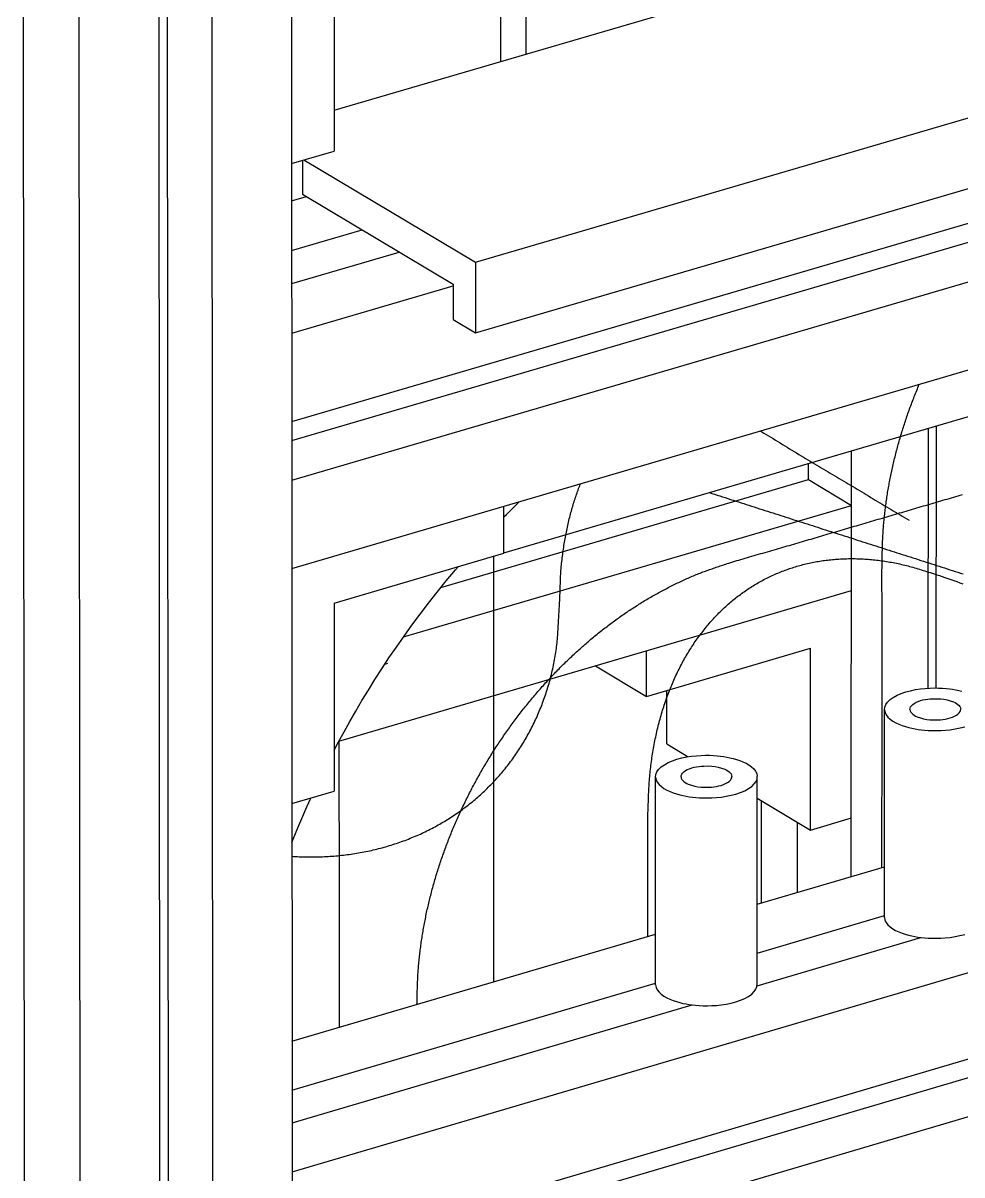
# Model space of a CAD drawing. Header units: millimetres. Extents: x -320 to 323, y -425 to 415.
# Drawn here: x -37.8 to 36.1, y 32.6 to 123.3 of the extents above; entities that cross this region are included whole.
import ezdxf

# ---------------------------------------------------------------- set-up
doc = ezdxf.new("R2010")
doc.units = ezdxf.units.MM
doc.layers.add('SKETCH', color=5, linetype='Continuous')
doc.layers.add('VISIBLE', color=7, linetype='Continuous')

msp = doc.modelspace()

# ---------------------------------------------------------------- linework, layer by layer
at = {"layer": 'SKETCH', "flags": 128}
for points in [[(29.808, 56.827), (29.808, 56.836), (29.808, 57.038), (29.808, 57.241), (29.808, 57.443), (29.808, 57.646), (29.808, 57.848), (29.808, 58.051), (29.809, 58.253), (29.809, 58.455), (29.809, 58.658), (29.809, 58.86), (29.809, 59.063), (29.809, 59.265), (29.809, 59.468), (29.81, 59.67), (29.81, 59.873), (29.81, 60.075), (29.81, 60.278), (29.81, 60.48), (29.81, 60.683), (29.81, 60.885), (29.811, 61.088), (29.811, 61.29), (29.811, 61.493), (29.811, 61.695), (29.811, 61.898), (29.811, 62.1), (29.811, 62.303), (29.812, 62.506), (29.812, 62.708), (29.812, 62.911), (29.812, 63.113), (29.812, 63.316), (29.812, 63.518), (29.812, 63.721), (29.813, 63.924), (29.813, 64.126), (29.813, 64.329), (29.813, 64.531), (29.813, 64.734), (29.813, 64.936), (29.813, 65.139), (29.814, 65.342), (29.814, 65.544), (29.814, 65.747), (29.814, 65.949), (29.814, 66.152), (29.814, 66.354), (29.814, 66.557), (29.815, 66.76), (29.815, 66.962), (29.815, 67.165), (29.815, 67.367), (29.815, 67.57), (29.815, 67.772), (29.815, 67.975), (29.815, 68.178), (29.816, 68.38), (29.816, 68.583), (29.816, 68.785), (29.816, 68.988), (29.816, 69.19), (29.816, 69.393), (29.816, 69.596), (29.817, 69.798), (29.817, 70.001), (29.817, 70.203), (29.817, 70.406), (29.817, 70.609), (29.817, 70.811), (29.817, 71.014), (29.818, 71.216), (29.818, 71.419), (29.818, 71.622), (29.818, 71.824), (29.818, 72.027), (29.818, 72.23), (29.818, 72.432), (29.819, 72.635), (29.819, 72.837), (29.819, 73.04), (29.819, 73.243), (29.819, 73.445), (29.819, 73.648), (29.819, 73.851), (29.82, 74.053), (29.82, 74.256), (29.82, 74.459), (29.82, 74.661), (29.82, 74.864), (29.82, 75.067), (29.82, 75.269), (29.821, 75.472), (29.821, 75.675), (29.821, 75.877), (29.821, 76.08), (29.821, 76.283), (29.821, 76.487), (29.821, 76.692), (29.82, 76.899), (29.819, 77.108), (29.818, 77.318), (29.817, 77.528), (29.816, 77.739), (29.815, 77.95), (29.814, 78.162), (29.813, 78.373), (29.811, 78.583), (29.81, 78.793), (29.81, 79.002), (29.809, 79.209), (29.809, 79.414), (29.809, 79.618), (29.809, 79.82), (29.81, 80.019), (29.811, 80.215), (29.813, 80.409), (29.815, 80.599), (29.817, 80.785), (29.821, 80.968), (29.824, 81.147), (29.828, 81.281), (29.831, 81.412), (29.834, 81.541), (29.837, 81.667), (29.841, 81.792), (29.844, 81.915), (29.848, 82.037), (29.851, 82.157), (29.855, 82.276), (29.859, 82.393), (29.864, 82.51), (29.868, 82.626), (29.873, 82.742), (29.879, 82.857), (29.885, 82.971), (29.891, 83.086), (29.897, 83.201), (29.905, 83.316), (29.912, 83.431), (29.921, 83.547), (29.93, 83.664), (29.939, 83.782), (29.949, 83.9), (29.96, 84.02), (29.971, 84.141), (29.983, 84.262), (29.996, 84.383), (30.009, 84.504), (30.022, 84.625), (30.036, 84.747), (30.05, 84.868), (30.065, 84.99), (30.08, 85.111), (30.096, 85.233), (30.112, 85.355), (30.128, 85.477), (30.145, 85.599), (30.163, 85.72), (30.181, 85.842), (30.199, 85.964), (30.218, 86.086), (30.238, 86.209), (30.257, 86.331), (30.277, 86.453), (30.298, 86.575), (30.319, 86.697), (30.341, 86.819), (30.363, 86.941), (30.385, 87.063), (30.408, 87.185), (30.431, 87.307), (30.455, 87.43), (30.48, 87.552), (30.504, 87.674), (30.529, 87.797), (30.555, 87.919), (30.581, 88.042), (30.608, 88.164), (30.635, 88.287), (30.662, 88.409), (30.69, 88.532), (30.718, 88.654), (30.747, 88.777), (30.776, 88.899), (30.806, 89.022), (30.836, 89.144), (30.867, 89.267), (30.898, 89.389), (30.929, 89.511), (30.961, 89.633), (30.993, 89.756), (31.026, 89.878), (31.059, 90), (31.093, 90.122), (31.127, 90.244), (31.162, 90.366), (31.197, 90.488), (31.232, 90.61), (31.268, 90.732), (31.305, 90.854), (31.341, 90.976), (31.379, 91.098), (31.416, 91.219), (31.455, 91.341), (31.493, 91.463), (31.532, 91.585), (31.572, 91.706), (31.611, 91.828), (31.652, 91.949), (31.692, 92.071), (31.734, 92.192), (31.775, 92.313), (31.817, 92.434), (31.859, 92.555), (31.902, 92.676), (31.945, 92.796), (31.989, 92.917), (32.033, 93.038), (32.077, 93.158), (32.122, 93.279), (32.168, 93.399), (32.213, 93.519), (32.26, 93.64), (32.306, 93.76), (32.353, 93.88), (32.401, 94), (32.449, 94.12), (32.497, 94.24), (32.546, 94.359), (32.595, 94.479), (32.644, 94.598), (32.694, 94.718), (32.745, 94.837), (32.747, 94.843)], [(20.235, 91.174), (20.339, 91.113), (20.515, 91.009), (20.693, 90.902), (20.873, 90.793), (21.054, 90.683), (21.237, 90.572), (21.421, 90.46), (21.606, 90.346), (21.792, 90.233), (21.978, 90.119), (22.164, 90.005), (22.349, 89.891), (22.534, 89.778), (22.718, 89.665), (22.901, 89.554), (23.083, 89.444), (23.263, 89.335), (23.441, 89.229), (23.618, 89.123), (23.795, 89.017), (23.972, 88.912), (24.149, 88.806), (24.326, 88.7), (24.503, 88.595), (24.68, 88.489), (24.857, 88.383), (25.034, 88.278), (25.212, 88.172), (25.389, 88.066), (25.566, 87.96), (25.743, 87.855), (25.92, 87.749), (26.097, 87.643), (26.274, 87.538), (26.451, 87.432), (26.628, 87.326), (26.805, 87.221), (26.982, 87.115), (27.159, 87.009), (27.336, 86.904), (27.513, 86.798), (27.691, 86.692), (27.868, 86.586), (28.045, 86.481), (28.222, 86.375), (28.399, 86.269), (28.576, 86.164), (28.753, 86.058), (28.93, 85.952), (29.108, 85.846), (29.285, 85.741), (29.462, 85.635), (29.639, 85.529), (29.816, 85.423), (29.993, 85.318), (30.17, 85.212), (30.348, 85.106), (30.525, 85), (30.702, 84.895), (30.879, 84.789), (31.056, 84.683), (31.234, 84.577), (31.411, 84.472), (31.588, 84.366), (31.765, 84.26), (31.942, 84.154)], [(-16.653, 57.703), (-16.52, 57.694), (-16.371, 57.684), (-16.222, 57.676), (-16.072, 57.668), (-15.921, 57.662), (-15.77, 57.657), (-15.618, 57.653), (-15.465, 57.651), (-15.313, 57.649), (-15.16, 57.649), (-15.008, 57.65), (-14.855, 57.651), (-14.703, 57.654), (-14.55, 57.657), (-14.398, 57.662), (-14.246, 57.668), (-14.095, 57.674), (-13.943, 57.682), (-13.792, 57.691), (-13.641, 57.7), (-13.49, 57.711), (-13.339, 57.723), (-13.189, 57.735), (-13.039, 57.749), (-12.889, 57.764), (-12.74, 57.78), (-12.591, 57.796), (-12.442, 57.814), (-12.294, 57.833), (-12.146, 57.852), (-11.999, 57.873), (-11.852, 57.895), (-11.705, 57.918), (-11.559, 57.941), (-11.412, 57.966), (-11.266, 57.992), (-11.12, 58.019), (-10.975, 58.047), (-10.829, 58.075), (-10.684, 58.105), (-10.54, 58.136), (-10.395, 58.168), (-10.251, 58.201), (-10.108, 58.235), (-9.964, 58.27), (-9.822, 58.305), (-9.679, 58.342), (-9.538, 58.38), (-9.396, 58.419), (-9.255, 58.458), (-9.115, 58.499), (-8.975, 58.54), (-8.836, 58.583), (-8.697, 58.626), (-8.559, 58.671), (-8.421, 58.716), (-8.284, 58.763), (-8.147, 58.81), (-8.011, 58.859), (-7.874, 58.908), (-7.739, 58.958), (-7.603, 59.01), (-7.469, 59.062), (-7.334, 59.116), (-7.2, 59.17), (-7.067, 59.225), (-6.934, 59.281), (-6.801, 59.339), (-6.67, 59.397), (-6.538, 59.456), (-6.408, 59.516), (-6.278, 59.577), (-6.148, 59.638), (-6.019, 59.701), (-5.891, 59.765), (-5.763, 59.829), (-5.636, 59.894), (-5.51, 59.961), (-5.385, 60.028), (-5.26, 60.096), (-5.135, 60.165), (-5.012, 60.235), (-4.888, 60.306), (-4.765, 60.378), (-4.643, 60.45), (-4.521, 60.524), (-4.4, 60.599), (-4.279, 60.674), (-4.16, 60.751), (-4.04, 60.828), (-3.921, 60.907), (-3.803, 60.986), (-3.686, 61.066), (-3.569, 61.147), (-3.453, 61.228), (-3.338, 61.311), (-3.224, 61.394), (-3.11, 61.479), (-2.997, 61.564), (-2.885, 61.649), (-2.773, 61.736), (-2.662, 61.823), (-2.553, 61.911), (-2.444, 62), (-2.335, 62.09), (-2.227, 62.181), (-2.12, 62.272), (-2.014, 62.365), (-1.908, 62.458), (-1.803, 62.552), (-1.698, 62.647), (-1.594, 62.743), (-1.491, 62.84), (-1.389, 62.937), (-1.288, 63.036), (-1.187, 63.135), (-1.087, 63.235), (-0.988, 63.335), (-0.89, 63.436), (-0.792, 63.539), (-0.695, 63.641), (-0.6, 63.745), (-0.505, 63.849), (-0.41, 63.954), (-0.317, 64.06), (-0.225, 64.166), (-0.133, 64.273), (-0.043, 64.38), (0.047, 64.489), (0.136, 64.598), (0.224, 64.708), (0.312, 64.819), (0.399, 64.931), (0.485, 65.043), (0.57, 65.156), (0.654, 65.27), (0.738, 65.385), (0.82, 65.5), (0.902, 65.616), (0.983, 65.733), (1.063, 65.85), (1.142, 65.968), (1.221, 66.087), (1.298, 66.206), (1.374, 66.326), (1.45, 66.446), (1.525, 66.567), (1.598, 66.689), (1.671, 66.811), (1.743, 66.933), (1.813, 67.056), (1.883, 67.18), (1.952, 67.305), (2.021, 67.43), (2.088, 67.556), (2.154, 67.682), (2.22, 67.809), (2.284, 67.937), (2.348, 68.066), (2.411, 68.195), (2.473, 68.324), (2.534, 68.455), (2.594, 68.585), (2.653, 68.717), (2.711, 68.849), (2.769, 68.981), (2.825, 69.114), (2.88, 69.247), (2.935, 69.381), (2.988, 69.515), (3.04, 69.65), (3.092, 69.785), (3.142, 69.921), (3.192, 70.057), (3.24, 70.193), (3.287, 70.33), (3.334, 70.467), (3.379, 70.605), (3.424, 70.743), (3.467, 70.882), (3.51, 71.022), (3.552, 71.162), (3.593, 71.303), (3.632, 71.444), (3.671, 71.585), (3.709, 71.727), (3.746, 71.87), (3.782, 72.013), (3.817, 72.156), (3.85, 72.299), (3.883, 72.443), (3.915, 72.588), (3.946, 72.732), (3.976, 72.877), (4.005, 73.022), (4.033, 73.168), (4.059, 73.313), (4.085, 73.459), (4.11, 73.605), (4.133, 73.752), (4.155, 73.899), (4.175, 74.047), (4.193, 74.196), (4.211, 74.345), (4.226, 74.494), (4.241, 74.644), (4.254, 74.795), (4.267, 74.945), (4.278, 75.096), (4.289, 75.248), (4.299, 75.399), (4.309, 75.551), (4.318, 75.702), (4.326, 75.854), (4.335, 76.005), (4.343, 76.157), (4.351, 76.308), (4.359, 76.459), (4.367, 76.61), (4.375, 76.76), (4.384, 76.911), (4.393, 77.06), (4.403, 77.21), (4.412, 77.359), (4.421, 77.508), (4.428, 77.658), (4.435, 77.808), (4.442, 77.957), (4.448, 78.107), (4.453, 78.257), (4.458, 78.407), (4.463, 78.557), (4.468, 78.707), (4.473, 78.856), (4.478, 79.006), (4.484, 79.155), (4.489, 79.303), (4.495, 79.451), (4.502, 79.599), (4.509, 79.746), (4.517, 79.893), (4.525, 80.038), (4.535, 80.184), (4.546, 80.328), (4.558, 80.472), (4.571, 80.615), (4.585, 80.757), (4.6, 80.898), (4.616, 81.039), (4.633, 81.179), (4.65, 81.319), (4.668, 81.459), (4.687, 81.598), (4.706, 81.736), (4.726, 81.874), (4.747, 82.012), (4.768, 82.149), (4.789, 82.285), (4.812, 82.421), (4.835, 82.557), (4.858, 82.691), (4.882, 82.825), (4.907, 82.959), (4.932, 83.091), (4.958, 83.223), (4.985, 83.355), (5.012, 83.485), (5.04, 83.615), (5.068, 83.744), (5.097, 83.873), (5.126, 84), (5.156, 84.127), (5.187, 84.253), (5.219, 84.379), (5.251, 84.504), (5.283, 84.629), (5.316, 84.752), (5.35, 84.876), (5.385, 84.998), (5.42, 85.12), (5.455, 85.242), (5.491, 85.362), (5.528, 85.482), (5.566, 85.601), (5.604, 85.719), (5.642, 85.837), (5.681, 85.954), (5.721, 86.07), (5.761, 86.185), (5.802, 86.3), (5.843, 86.413), (5.885, 86.526), (5.927, 86.638), (5.97, 86.749), (6.014, 86.859), (6.058, 86.968), (6.081, 87.024)], [(-6.804, 46.049), (-6.802, 46.179), (-6.798, 46.358), (-6.795, 46.492), (-6.792, 46.623), (-6.789, 46.752), (-6.786, 46.88), (-6.782, 47.005), (-6.779, 47.128), (-6.776, 47.25), (-6.772, 47.37), (-6.768, 47.49), (-6.764, 47.608), (-6.76, 47.725), (-6.755, 47.841), (-6.75, 47.957), (-6.745, 48.072), (-6.739, 48.187), (-6.733, 48.303), (-6.726, 48.418), (-6.719, 48.533), (-6.712, 48.649), (-6.703, 48.765), (-6.695, 48.882), (-6.685, 49), (-6.675, 49.12), (-6.664, 49.24), (-6.653, 49.361), (-6.641, 49.482), (-6.629, 49.604), (-6.616, 49.725), (-6.602, 49.847), (-6.589, 49.969), (-6.574, 50.091), (-6.56, 50.212), (-6.545, 50.334), (-6.529, 50.456), (-6.513, 50.579), (-6.496, 50.701), (-6.479, 50.823), (-6.462, 50.945), (-6.444, 51.068), (-6.425, 51.19), (-6.407, 51.313), (-6.387, 51.435), (-6.367, 51.557), (-6.347, 51.68), (-6.327, 51.802), (-6.305, 51.925), (-6.284, 52.047), (-6.262, 52.17), (-6.239, 52.292), (-6.217, 52.415), (-6.193, 52.537), (-6.169, 52.66), (-6.145, 52.783), (-6.12, 52.906), (-6.095, 53.028), (-6.069, 53.151), (-6.043, 53.274), (-6.017, 53.397), (-5.99, 53.52), (-5.962, 53.643), (-5.934, 53.766), (-5.906, 53.889), (-5.877, 54.012), (-5.848, 54.135), (-5.818, 54.257), (-5.788, 54.38), (-5.757, 54.503), (-5.726, 54.626), (-5.695, 54.748), (-5.663, 54.871), (-5.63, 54.994), (-5.598, 55.116), (-5.564, 55.238), (-5.531, 55.361), (-5.496, 55.483), (-5.462, 55.606), (-5.427, 55.728), (-5.391, 55.851), (-5.355, 55.973), (-5.319, 56.095), (-5.282, 56.218), (-5.244, 56.34), (-5.207, 56.462), (-5.168, 56.584), (-5.13, 56.707), (-5.09, 56.829), (-5.051, 56.951), (-5.011, 57.073), (-4.971, 57.195), (-4.93, 57.316), (-4.889, 57.438), (-4.847, 57.56), (-4.805, 57.681), (-4.762, 57.802), (-4.719, 57.924), (-4.676, 58.045), (-4.632, 58.166), (-4.588, 58.287), (-4.544, 58.408), (-4.499, 58.528), (-4.453, 58.649), (-4.407, 58.77), (-4.361, 58.891), (-4.314, 59.011), (-4.267, 59.132), (-4.219, 59.252), (-4.171, 59.373), (-4.123, 59.493), (-4.074, 59.613), (-4.025, 59.733), (-3.975, 59.853), (-3.925, 59.973), (-3.875, 60.092), (-3.824, 60.212), (-3.772, 60.331), (-3.721, 60.45), (-3.669, 60.569), (-3.616, 60.688), (-3.563, 60.807), (-3.51, 60.925), (-3.456, 61.043), (-3.402, 61.161), (-3.348, 61.28), (-3.293, 61.398), (-3.237, 61.515), (-3.182, 61.633), (-3.125, 61.751), (-3.069, 61.868), (-3.012, 61.986), (-2.954, 62.103), (-2.897, 62.22), (-2.838, 62.337), (-2.78, 62.454), (-2.721, 62.57), (-2.661, 62.687), (-2.602, 62.803), (-2.542, 62.919), (-2.481, 63.035), (-2.42, 63.15), (-2.359, 63.266), (-2.297, 63.381), (-2.235, 63.496), (-2.173, 63.611), (-2.11, 63.725), (-2.047, 63.839), (-1.984, 63.954), (-1.92, 64.068), (-1.856, 64.181), (-1.791, 64.295), (-1.726, 64.408), (-1.66, 64.522), (-1.594, 64.635), (-1.528, 64.748), (-1.462, 64.86), (-1.395, 64.973), (-1.327, 65.085), (-1.26, 65.197), (-1.192, 65.309), (-1.123, 65.421), (-1.054, 65.532), (-0.985, 65.643), (-0.916, 65.754), (-0.846, 65.865), (-0.776, 65.975), (-0.705, 66.085), (-0.635, 66.195), (-0.564, 66.304), (-0.492, 66.414), (-0.42, 66.523), (-0.348, 66.631), (-0.276, 66.74), (-0.203, 66.848), (-0.13, 66.956), (-0.056, 67.064), (0.018, 67.172), (0.092, 67.279), (0.167, 67.387), (0.242, 67.494), (0.317, 67.6), (0.393, 67.707), (0.469, 67.813), (0.545, 67.919), (0.622, 68.024), (0.699, 68.13), (0.776, 68.235), (0.853, 68.339), (0.931, 68.444), (1.009, 68.548), (1.088, 68.652), (1.167, 68.755), (1.246, 68.858), (1.325, 68.961), (1.405, 69.064), (1.485, 69.166), (1.565, 69.268), (1.646, 69.37), (1.727, 69.471), (1.808, 69.572), (1.889, 69.673), (1.971, 69.774), (2.054, 69.874), (2.136, 69.974), (2.219, 70.074), (2.302, 70.174), (2.386, 70.273), (2.47, 70.372), (2.554, 70.47), (2.638, 70.568), (2.722, 70.666), (2.807, 70.764), (2.892, 70.861), (2.978, 70.957), (3.064, 71.054), (3.149, 71.15), (3.236, 71.246), (3.322, 71.341), (3.409, 71.436), (3.496, 71.53), (3.583, 71.625), (3.671, 71.719), (3.758, 71.812), (3.847, 71.906), (3.935, 71.999), (4.024, 72.091), (4.113, 72.184), (4.202, 72.276), (4.292, 72.368), (4.382, 72.459), (4.472, 72.55), (4.562, 72.64), (4.653, 72.731), (4.743, 72.82), (4.834, 72.91), (4.926, 72.999), (5.017, 73.088), (5.109, 73.176), (5.201, 73.264), (5.293, 73.351), (5.385, 73.438), (5.478, 73.525), (5.57, 73.611), (5.663, 73.697), (5.757, 73.783), (5.85, 73.868), (5.944, 73.953), (6.038, 74.037), (6.132, 74.121), (6.227, 74.205), (6.322, 74.288), (6.417, 74.371), (6.512, 74.454), (6.607, 74.536), (6.703, 74.618), (6.799, 74.699), (6.895, 74.78), (6.991, 74.861), (7.088, 74.941), (7.184, 75.021), (7.281, 75.1), (7.378, 75.179), (7.475, 75.257), (7.572, 75.335), (7.67, 75.413), (7.767, 75.49), (7.865, 75.566), (7.963, 75.643), (8.061, 75.719), (8.16, 75.794), (8.259, 75.869), (8.357, 75.944), (8.456, 76.018), (8.556, 76.092), (8.655, 76.166), (8.755, 76.239), (8.855, 76.312), (8.955, 76.384), (9.055, 76.456), (9.155, 76.527), (9.255, 76.598), (9.356, 76.668), (9.457, 76.738), (9.558, 76.808), (9.659, 76.877), (9.76, 76.945), (9.861, 77.014), (9.963, 77.081), (10.064, 77.148), (10.166, 77.215), (10.267, 77.281), (10.369, 77.347), (10.472, 77.413), (10.574, 77.478), (10.676, 77.542), (10.779, 77.606), (10.882, 77.67), (10.985, 77.733), (11.088, 77.796), (11.191, 77.858), (11.295, 77.92), (11.398, 77.981), (11.502, 78.042), (11.605, 78.102), (11.709, 78.162), (11.813, 78.222), (11.917, 78.281), (12.021, 78.339), (12.126, 78.397), (12.23, 78.455), (12.334, 78.512), (12.439, 78.569), (12.543, 78.625), (12.648, 78.68), (12.752, 78.735), (12.857, 78.79), (12.962, 78.844), (13.067, 78.898), (13.172, 78.951), (13.277, 79.004), (13.383, 79.056), (13.488, 79.108), (13.594, 79.16), (13.699, 79.211), (13.805, 79.261), (13.911, 79.311), (14.017, 79.36), (14.123, 79.409), (14.229, 79.458), (14.335, 79.506), (14.441, 79.553), (14.547, 79.6), (14.653, 79.647), (14.759, 79.693), (14.866, 79.738), (14.972, 79.783), (15.078, 79.827), (15.184, 79.871), (15.29, 79.914), (15.395, 79.956), (15.5, 79.997), (15.603, 80.038), (15.707, 80.077), (15.81, 80.116), (15.912, 80.154), (16.015, 80.191), (16.118, 80.228), (16.221, 80.265), (16.324, 80.301), (16.428, 80.337), (16.532, 80.373), (16.637, 80.409), (16.742, 80.444), (16.849, 80.48), (16.957, 80.515), (17.065, 80.551), (17.175, 80.587), (17.287, 80.623), (17.4, 80.66), (17.514, 80.697), (17.631, 80.734), (17.749, 80.773), (17.901, 80.821), (18.057, 80.87), (18.215, 80.919), (18.375, 80.969), (18.539, 81.018), (18.704, 81.068), (18.872, 81.118), (19.041, 81.168), (19.213, 81.218), (19.385, 81.268), (19.559, 81.318), (19.734, 81.368), (19.91, 81.419), (20.086, 81.469), (20.263, 81.52), (20.439, 81.57), (20.616, 81.621), (20.793, 81.671), (20.969, 81.721), (21.145, 81.772), (21.32, 81.822), (21.494, 81.872), (21.666, 81.923), (21.837, 81.973), (22.008, 82.023), (22.178, 82.073), (22.348, 82.123), (22.519, 82.173), (22.689, 82.223), (22.859, 82.273), (23.029, 82.323), (23.2, 82.373), (23.37, 82.423), (23.54, 82.473), (23.711, 82.523), (23.881, 82.573), (24.051, 82.622), (24.222, 82.672), (24.392, 82.722), (24.562, 82.772), (24.732, 82.822), (24.903, 82.872), (25.073, 82.922), (25.243, 82.972), (25.414, 83.022), (25.584, 83.072), (25.754, 83.122), (25.924, 83.172), (26.095, 83.222), (26.265, 83.272), (26.435, 83.322), (26.605, 83.372), (26.776, 83.422), (26.946, 83.472), (27.116, 83.522), (27.287, 83.572), (27.457, 83.622), (27.627, 83.672), (27.797, 83.722), (27.968, 83.772), (28.138, 83.822), (28.308, 83.872), (28.478, 83.922), (28.649, 83.972), (28.819, 84.022), (28.989, 84.072), (29.159, 84.122), (29.33, 84.172), (29.5, 84.222), (29.67, 84.272), (29.84, 84.322), (30.01, 84.372), (30.181, 84.422), (30.351, 84.472), (30.521, 84.522), (30.691, 84.572), (30.862, 84.621), (31.032, 84.671), (31.202, 84.721), (31.372, 84.771), (31.542, 84.821), (31.713, 84.871), (31.883, 84.921), (32.053, 84.971), (32.223, 85.021), (32.394, 85.071), (32.564, 85.121), (32.734, 85.171), (32.904, 85.221), (33.074, 85.271), (33.245, 85.321), (33.415, 85.371), (33.585, 85.421), (33.755, 85.471), (33.925, 85.521), (34.095, 85.571), (34.266, 85.621), (34.436, 85.671), (34.606, 85.721), (34.776, 85.771), (34.946, 85.82), (35.117, 85.87), (35.287, 85.92), (35.457, 85.97), (35.627, 86.02), (35.797, 86.07), (35.967, 86.12), (36.138, 86.17)], [(16.224, 86.324), (16.425, 86.26), (16.633, 86.193), (16.841, 86.127), (17.049, 86.06), (17.257, 85.993), (17.465, 85.927), (17.673, 85.86), (17.881, 85.793), (18.089, 85.727), (18.297, 85.66), (18.505, 85.593), (18.713, 85.527), (18.921, 85.46), (19.129, 85.394), (19.337, 85.327), (19.545, 85.26), (19.753, 85.194), (19.961, 85.127), (20.169, 85.06), (20.377, 84.994), (20.585, 84.927), (20.793, 84.86), (21.001, 84.794), (21.21, 84.727), (21.418, 84.66), (21.626, 84.594), (21.834, 84.527), (22.042, 84.46), (22.25, 84.394), (22.458, 84.327), (22.666, 84.26), (22.874, 84.194), (23.082, 84.127), (23.29, 84.06), (23.498, 83.994), (23.706, 83.927), (23.915, 83.86), (24.123, 83.794), (24.331, 83.727), (24.539, 83.66), (24.747, 83.594), (24.955, 83.527), (25.163, 83.46), (25.371, 83.394), (25.579, 83.327), (25.788, 83.26), (25.996, 83.194), (26.204, 83.127), (26.412, 83.06), (26.62, 82.994), (26.828, 82.927), (27.036, 82.86), (27.245, 82.794), (27.453, 82.727), (27.661, 82.66), (27.869, 82.594), (28.077, 82.527), (28.285, 82.46), (28.493, 82.394), (28.702, 82.327), (28.91, 82.26), (29.118, 82.194), (29.326, 82.127), (29.534, 82.06), (29.742, 81.993), (29.951, 81.927), (30.159, 81.86), (30.367, 81.793), (30.575, 81.727), (30.783, 81.66), (30.992, 81.593), (31.2, 81.527), (31.408, 81.46), (31.616, 81.393), (31.824, 81.326), (32.033, 81.26), (32.241, 81.193), (32.449, 81.126), (32.657, 81.06), (32.866, 80.993), (33.074, 80.926), (33.282, 80.859), (33.49, 80.793), (33.698, 80.726), (33.907, 80.659), (34.115, 80.593), (34.323, 80.526), (34.531, 80.459), (34.74, 80.393), (34.948, 80.326), (35.156, 80.259), (35.365, 80.192), (35.573, 80.126), (35.781, 80.059), (35.989, 79.992), (36.198, 79.925)], [(-0.76, 47.828), (-0.76, 47.88), (-0.76, 48.111), (-0.76, 48.341), (-0.76, 48.571), (-0.76, 48.801), (-0.76, 49.031), (-0.76, 49.261), (-0.76, 49.491), (-0.76, 49.722), (-0.76, 49.952), (-0.76, 50.182), (-0.76, 50.412), (-0.76, 50.642), (-0.76, 50.872), (-0.76, 51.103), (-0.76, 51.333), (-0.76, 51.563), (-0.76, 51.793), (-0.76, 52.023), (-0.76, 52.253), (-0.76, 52.483), (-0.76, 52.713), (-0.76, 52.944), (-0.76, 53.174), (-0.76, 53.404), (-0.76, 53.634), (-0.76, 53.864), (-0.76, 54.094), (-0.76, 54.325), (-0.761, 54.555), (-0.761, 54.785), (-0.761, 55.015), (-0.761, 55.245), (-0.761, 55.475), (-0.761, 55.706), (-0.761, 55.936), (-0.761, 56.166), (-0.761, 56.396), (-0.761, 56.626), (-0.761, 56.857), (-0.761, 57.087), (-0.761, 57.317), (-0.761, 57.547), (-0.761, 57.778), (-0.761, 58.008), (-0.761, 58.238), (-0.761, 58.468), (-0.761, 58.699), (-0.761, 58.929), (-0.761, 59.159), (-0.761, 59.389), (-0.761, 59.62), (-0.761, 59.85), (-0.761, 60.08), (-0.761, 60.31), (-0.761, 60.541), (-0.761, 60.771), (-0.761, 61.001), (-0.761, 61.231), (-0.761, 61.462), (-0.761, 61.692), (-0.761, 61.922), (-0.761, 62.153), (-0.761, 62.383), (-0.761, 62.613), (-0.761, 62.843), (-0.761, 63.074), (-0.761, 63.304), (-0.761, 63.534), (-0.761, 63.764), (-0.761, 63.995), (-0.761, 64.225), (-0.761, 64.455), (-0.761, 64.685), (-0.761, 64.916), (-0.761, 65.146), (-0.761, 65.376), (-0.761, 65.607), (-0.761, 65.837), (-0.761, 66.067), (-0.761, 66.297), (-0.761, 66.528), (-0.761, 66.758), (-0.761, 66.988), (-0.761, 67.219), (-0.761, 67.449), (-0.761, 67.679), (-0.761, 67.91), (-0.761, 68.14), (-0.761, 68.37), (-0.761, 68.601), (-0.761, 68.831), (-0.761, 69.061), (-0.761, 69.292), (-0.761, 69.522), (-0.761, 69.752), (-0.761, 69.983), (-0.761, 70.213), (-0.761, 70.444), (-0.761, 70.674), (-0.761, 70.904), (-0.761, 71.135), (-0.761, 71.365), (-0.761, 71.596), (-0.761, 71.826), (-0.761, 72.056), (-0.761, 72.287), (-0.761, 72.517), (-0.761, 72.747), (-0.761, 72.978), (-0.761, 73.208), (-0.761, 73.439), (-0.761, 73.669), (-0.761, 73.899), (-0.761, 74.13), (-0.761, 74.36), (-0.761, 74.59), (-0.761, 74.821), (-0.761, 75.051), (-0.761, 75.282), (-0.761, 75.512), (-0.761, 75.742), (-0.761, 75.973), (-0.761, 76.203), (-0.761, 76.434), (-0.761, 76.664), (-0.761, 76.894), (-0.761, 77.125), (-0.761, 77.355), (-0.761, 77.586), (-0.761, 77.816), (-0.761, 78.046), (-0.761, 78.277), (-0.761, 78.507), (-0.761, 78.738), (-0.761, 78.968), (-0.761, 79.199), (-0.761, 79.429), (-0.761, 79.66), (-0.761, 79.89), (-0.761, 80.121), (-0.761, 80.351), (-0.761, 80.582), (-0.761, 80.812), (-0.761, 81.043), (-0.761, 81.273), (-0.761, 81.316)], [(11.384, 51.403), (11.384, 51.644), (11.384, 51.893), (11.384, 52.142), (11.384, 52.391), (11.384, 52.64), (11.384, 52.889), (11.384, 53.138), (11.384, 53.388), (11.384, 53.637), (11.384, 53.886), (11.384, 54.135), (11.384, 54.384), (11.384, 54.633), (11.385, 54.882), (11.385, 55.131), (11.384, 55.382), (11.384, 55.634), (11.383, 55.889), (11.381, 56.145), (11.38, 56.402), (11.378, 56.66), (11.376, 56.919), (11.373, 57.178), (11.371, 57.438), (11.369, 57.696), (11.367, 57.955), (11.366, 58.212), (11.364, 58.468), (11.363, 58.723), (11.362, 58.975), (11.362, 59.226), (11.363, 59.474), (11.364, 59.719), (11.365, 59.961), (11.368, 60.199), (11.371, 60.434), (11.375, 60.664), (11.38, 60.891), (11.386, 61.112), (11.392, 61.286), (11.397, 61.458), (11.402, 61.627), (11.407, 61.793), (11.413, 61.958), (11.419, 62.12), (11.425, 62.28), (11.431, 62.439), (11.438, 62.596), (11.445, 62.752), (11.452, 62.906), (11.46, 63.059), (11.469, 63.211), (11.478, 63.362), (11.488, 63.513), (11.498, 63.663), (11.51, 63.812), (11.522, 63.962), (11.535, 64.111), (11.549, 64.26), (11.564, 64.409), (11.58, 64.559), (11.597, 64.709), (11.616, 64.86), (11.635, 65.011), (11.656, 65.162), (11.677, 65.312), (11.699, 65.462), (11.721, 65.612), (11.745, 65.761), (11.769, 65.91), (11.794, 66.059), (11.82, 66.207), (11.846, 66.354), (11.874, 66.502), (11.902, 66.648), (11.931, 66.795), (11.961, 66.94), (11.991, 67.086), (12.022, 67.23), (12.055, 67.375), (12.087, 67.518), (12.121, 67.661), (12.155, 67.804), (12.19, 67.946), (12.226, 68.087), (12.262, 68.228), (12.3, 68.368), (12.338, 68.507), (12.376, 68.646), (12.416, 68.785), (12.456, 68.923), (12.498, 69.06), (12.539, 69.197), (12.582, 69.334), (12.626, 69.47), (12.67, 69.605), (12.715, 69.74), (12.76, 69.874), (12.807, 70.008), (12.854, 70.141), (12.902, 70.274), (12.951, 70.406), (13, 70.537), (13.05, 70.668), (13.101, 70.798), (13.153, 70.927), (13.205, 71.055), (13.258, 71.183), (13.312, 71.31), (13.366, 71.437), (13.421, 71.562), (13.477, 71.687), (13.534, 71.812), (13.591, 71.936), (13.649, 72.059), (13.708, 72.182), (13.768, 72.304), (13.828, 72.425), (13.889, 72.546), (13.951, 72.666), (14.014, 72.785), (14.077, 72.904), (14.141, 73.022), (14.205, 73.14), (14.271, 73.256), (14.337, 73.372), (14.404, 73.487), (14.471, 73.602), (14.539, 73.715), (14.608, 73.828), (14.677, 73.94), (14.747, 74.052), (14.818, 74.162), (14.889, 74.272), (14.961, 74.381), (15.033, 74.489), (15.107, 74.596), (15.18, 74.703), (15.255, 74.809), (15.331, 74.914), (15.407, 75.018), (15.483, 75.122), (15.561, 75.225), (15.639, 75.327), (15.718, 75.429), (15.797, 75.53), (15.877, 75.63), (15.958, 75.729), (16.039, 75.827), (16.121, 75.925), (16.204, 76.021), (16.287, 76.117), (16.371, 76.212), (16.455, 76.306), (16.54, 76.4), (16.626, 76.492), (16.712, 76.584), (16.798, 76.674), (16.885, 76.764), (16.973, 76.853), (17.062, 76.941), (17.151, 77.028), (17.241, 77.114), (17.331, 77.2), (17.422, 77.285), (17.514, 77.369), (17.606, 77.452), (17.699, 77.534), (17.793, 77.616), (17.887, 77.697), (17.981, 77.776), (18.077, 77.855), (18.172, 77.933), (18.269, 78.01), (18.366, 78.086), (18.463, 78.162), (18.561, 78.236), (18.659, 78.31), (18.758, 78.382), (18.857, 78.454), (18.957, 78.525), (19.058, 78.594), (19.158, 78.663), (19.259, 78.731), (19.361, 78.798), (19.464, 78.864), (19.567, 78.929), (19.67, 78.994), (19.774, 79.057), (19.879, 79.12), (19.984, 79.181), (20.09, 79.242), (20.196, 79.302), (20.302, 79.361), (20.41, 79.419), (20.517, 79.476), (20.625, 79.533), (20.734, 79.588), (20.843, 79.642), (20.952, 79.695), (21.062, 79.748), (21.172, 79.799), (21.283, 79.85), (21.394, 79.899), (21.505, 79.947), (21.617, 79.995), (21.729, 80.041), (21.842, 80.087), (21.955, 80.131), (22.069, 80.175), (22.183, 80.218), (22.298, 80.259), (22.413, 80.3), (22.528, 80.34), (22.644, 80.379), (22.761, 80.417), (22.878, 80.454), (22.995, 80.49), (23.113, 80.525), (23.231, 80.559), (23.349, 80.592), (23.468, 80.624), (23.587, 80.655), (23.707, 80.685), (23.826, 80.714), (23.946, 80.742), (24.067, 80.77), (24.187, 80.796), (24.308, 80.821), (24.43, 80.845), (24.551, 80.868), (24.673, 80.89), (24.795, 80.911), (24.917, 80.932), (25.04, 80.951), (25.164, 80.969), (25.287, 80.986), (25.411, 81.003), (25.536, 81.018), (25.661, 81.032), (25.786, 81.045), (25.911, 81.058), (26.037, 81.069), (26.163, 81.079), (26.289, 81.089), (26.415, 81.097), (26.542, 81.104), (26.669, 81.111), (26.796, 81.116), (26.923, 81.12), (27.051, 81.124), (27.178, 81.126), (27.306, 81.128), (27.434, 81.128), (27.562, 81.127), (27.691, 81.126), (27.819, 81.123), (27.948, 81.119), (28.077, 81.115), (28.207, 81.109), (28.337, 81.102), (28.467, 81.095), (28.597, 81.086), (28.728, 81.077), (28.858, 81.066), (28.989, 81.054), (29.121, 81.042), (29.252, 81.028), (29.383, 81.014), (29.515, 80.998), (29.647, 80.981), (29.778, 80.964), (29.91, 80.945), (30.042, 80.926), (30.175, 80.905), (30.307, 80.884), (30.439, 80.861), (30.571, 80.838), (30.703, 80.814), (30.835, 80.788), (30.965, 80.762), (31.095, 80.735), (31.223, 80.706), (31.351, 80.677), (31.479, 80.647), (31.606, 80.615), (31.733, 80.583), (31.861, 80.55), (31.988, 80.516), (32.116, 80.48), (32.245, 80.444), (32.375, 80.407), (32.505, 80.369), (32.637, 80.33), (32.771, 80.289), (32.906, 80.248), (33.042, 80.206), (33.181, 80.163), (33.322, 80.119), (33.465, 80.074), (33.611, 80.028), (33.76, 79.98), (33.911, 79.932), (34.118, 79.866), (34.33, 79.796), (34.548, 79.723), (34.769, 79.647), (34.996, 79.569), (35.226, 79.488), (35.46, 79.405), (35.697, 79.32), (35.936, 79.233), (36.179, 79.145)], [(-9.333, 72.823), (-9.266, 72.843), (-9.096, 72.893)], [(-12.914, 44.25), (-12.914, 44.438), (-12.914, 44.686), (-12.914, 44.933), (-12.914, 45.181), (-12.914, 45.429), (-12.914, 45.677), (-12.914, 45.924), (-12.914, 46.172), (-12.914, 46.42), (-12.914, 46.667), (-12.914, 46.915), (-12.915, 47.163), (-12.915, 47.411), (-12.915, 47.658), (-12.915, 47.906), (-12.915, 48.154), (-12.915, 48.402), (-12.915, 48.649), (-12.915, 48.897), (-12.915, 49.145), (-12.915, 49.393), (-12.915, 49.64), (-12.915, 49.888), (-12.915, 50.136), (-12.915, 50.384), (-12.916, 50.631), (-12.916, 50.879), (-12.916, 51.127), (-12.916, 51.375), (-12.916, 51.623), (-12.916, 51.87), (-12.916, 52.118), (-12.916, 52.366), (-12.916, 52.614), (-12.916, 52.862), (-12.916, 53.109), (-12.916, 53.357), (-12.916, 53.605), (-12.917, 53.853), (-12.917, 54.101), (-12.917, 54.348), (-12.917, 54.596), (-12.917, 54.844), (-12.917, 55.092), (-12.917, 55.34), (-12.917, 55.588), (-12.917, 55.835), (-12.917, 56.083), (-12.917, 56.331), (-12.917, 56.579), (-12.917, 56.827), (-12.918, 57.075), (-12.918, 57.322), (-12.918, 57.57), (-12.918, 57.818), (-12.918, 58.066), (-12.918, 58.314), (-12.918, 58.562), (-12.918, 58.81), (-12.918, 59.057), (-12.918, 59.305), (-12.918, 59.553), (-12.918, 59.801), (-12.918, 60.049), (-12.918, 60.297), (-12.919, 60.545), (-12.919, 60.793), (-12.919, 61.041), (-12.919, 61.288), (-12.919, 61.536), (-12.919, 61.784), (-12.919, 62.032), (-12.919, 62.28), (-12.919, 62.528), (-12.919, 62.776), (-12.919, 63.024), (-12.919, 63.272), (-12.919, 63.52), (-12.92, 63.768), (-12.92, 64.015), (-12.92, 64.263), (-12.92, 64.511), (-12.92, 64.759), (-12.92, 65.007), (-12.92, 65.255), (-12.92, 65.503), (-12.92, 65.751), (-12.92, 65.999), (-12.92, 66.247), (-12.92, 66.495), (-12.92, 66.743), (-12.92, 66.812)]]:
    msp.add_lwpolyline(points, dxfattribs=at)
at = {"layer": 'VISIBLE'}
for p, q in [((-16.667, 91.932), (306.015, 186.429)), ((-16.666, 90.425), (302.441, 183.89)), ((-16.665, 87.3), (305.983, 181.835)), ((-16.662, 80.355), (305.934, 174.945)), ((-26.478, 149.612), (-26.128, -419.567)), ((-16.689, 149.351), (-16.468, -419.84)), ((-37.824, 147.088), (-37.324, -422.212)), ((-22.968, 147.524), (-22.664, -421.755)), ((-27.156, 146.305), (-26.796, -423.032)), ((-33.439, 144.477), (-32.997, -424.949)), ((-13.331, 116.423), (72.267, 141.426)), ((1.796, 120.842), (1.797, 133.879)), ((-0.241, 131.866), (-0.24, 120.247)), ((-2.203, 104.455), (81.128, 128.836)), ((-13.334, 128.047), (-13.33, 113.207)), ((-2.203, 98.896), (81.118, 123.289)), ((-16.675, 112.229), (-13.33, 113.207)), ((-15.82, 112.479), (-15.819, 109.804)), ((-15.704, 112.513), (-2.203, 104.455)), ((-13.33, 113.207), (-13.33, 113.207)), ((-16.675, 112.229), (-16.675, 112.229)), ((-15.819, 109.804), (-3.958, 102.722)), ((-15.819, 109.804), (-15.819, 109.804)), ((-16.673, 109.277), (-15.507, 109.618)), ((-16.672, 105.381), (-11.127, 107.003)), ((-16.671, 102.782), (-8.205, 105.258)), ((-2.203, 104.455), (-2.203, 98.896)), ((-16.669, 98.881), (-3.958, 102.601)), ((-3.958, 102.722), (-3.958, 99.943)), ((-3.958, 102.722), (-3.958, 102.722)), ((-3.958, 99.943), (-2.203, 98.896)), ((-3.958, 99.943), (-3.957, 99.943)), ((-16.669, 98.881), (-16.669, 98.881)), ((0.043, 81.578), (54.928, 97.677)), ((-16.667, 91.932), (-16.667, 91.932)), ((34.08, 70.946), (34.096, 91.567)), ((33.45, 70.93), (33.466, 91.382)), ((27.395, 56.117), (27.416, 89.607)), ((24.016, 87.349), (24.017, 88.61)), ((-16.665, 87.3), (-16.665, 87.3)), ((-4.921, 78.859), (24.016, 87.349)), ((24.016, 87.349), (27.413, 85.32)), ((-7.87, 74.966), (27.413, 85.32)), ((0.043, 81.552), (0.043, 85.254)), ((0.043, 85.254), (0.043, 85.254)), ((0.237, 84.612), (1.11, 85.474)), ((1.11, 85.474), (1.25, 85.607)), ((0.043, 84.414), (0.237, 84.612)), ((-13.319, 77.632), (0.043, 81.552)), ((0.043, 81.552), (0.043, 81.552)), ((-16.662, 80.355), (-16.662, 80.355)), ((-4.502, 79.376), (-3.771, 80.252)), ((-3.771, 80.252), (-3.561, 80.495)), ((-5.21, 78.502), (-4.502, 79.376)), ((-12.951, 66.755), (27.409, 78.608)), ((-5.897, 77.63), (-5.21, 78.502)), ((27.409, 78.608), (27.409, 78.608)), ((-13.319, 77.632), (-13.314, 62.827)), ((-13.319, 77.632), (-13.319, 77.632)), ((-6.561, 76.76), (-5.897, 77.63)), ((-7.204, 75.892), (-6.561, 76.76)), ((-7.826, 75.029), (-7.204, 75.892)), ((-8.427, 74.169), (-7.826, 75.029)), ((-9.008, 73.315), (-8.427, 74.169)), ((11.268, 70.288), (24.18, 74.081)), ((11.268, 70.288), (11.269, 73.868)), ((11.269, 73.868), (11.269, 73.868)), ((24.172, 59.77), (24.18, 74.081)), ((24.18, 74.081), (24.18, 74.081)), ((-9.569, 72.465), (-9.008, 73.315)), ((7.256, 72.69), (11.268, 70.288)), ((-10.634, 70.784), (-10.111, 71.622)), ((-10.111, 71.622), (-9.569, 72.465)), ((-11.139, 69.952), (-10.634, 70.784)), ((12.861, 66.543), (12.862, 70.756)), ((31.688, 70.637), (32.066, 70.737)), ((32.066, 70.737), (32.452, 70.816)), ((32.452, 70.816), (32.837, 70.875)), ((32.837, 70.875), (33.215, 70.915)), ((33.215, 70.915), (33.58, 70.939)), ((33.58, 70.939), (33.929, 70.948)), ((33.929, 70.948), (34.258, 70.945)), ((34.258, 70.945), (34.567, 70.931)), ((34.567, 70.931), (34.855, 70.91)), ((34.855, 70.91), (35.121, 70.882)), ((35.121, 70.882), (35.367, 70.848)), ((35.367, 70.848), (35.607, 70.808)), ((35.607, 70.808), (35.855, 70.758)), ((35.855, 70.758), (36.109, 70.698)), ((-11.626, 69.128), (-11.139, 69.952)), ((30.107, 69.639), (30.247, 69.84)), ((30.107, 69.639), (30.247, 69.84)), ((30.247, 69.84), (30.445, 70.032)), ((30.247, 69.84), (30.445, 70.032)), ((30.445, 70.032), (30.696, 70.211)), ((30.445, 70.032), (30.696, 70.211)), ((30.696, 70.211), (30.993, 70.373)), ((30.993, 70.373), (31.327, 70.516)), ((31.327, 70.516), (31.688, 70.637)), ((32.354, 69.74), (32.503, 69.821)), ((32.503, 69.821), (32.67, 69.893)), ((32.67, 69.893), (32.85, 69.954)), ((32.85, 69.954), (33.039, 70.004)), ((33.039, 70.004), (33.232, 70.043)), ((33.232, 70.043), (33.425, 70.072)), ((33.425, 70.072), (33.613, 70.092)), ((33.613, 70.092), (33.796, 70.104)), ((33.796, 70.104), (34.135, 70.107)), ((34.135, 70.107), (34.434, 70.09)), ((34.434, 70.09), (34.69, 70.059)), ((34.69, 70.059), (34.934, 70.014)), ((34.934, 70.014), (35.19, 69.947)), ((35.19, 69.947), (35.446, 69.854)), ((35.446, 69.854), (35.569, 69.796)), ((-12.095, 68.311), (-11.626, 69.128)), ((30, 52.888), (30.012, 69.23)), ((30.012, 69.23), (30.029, 69.434)), ((30.012, 69.23), (30.052, 69.03)), ((30.029, 69.434), (30.107, 69.639)), ((30.029, 69.434), (30.107, 69.639)), ((30.052, 69.03), (30.145, 68.84)), ((32.012, 69.25), (32.021, 69.352)), ((32.012, 69.25), (32.012, 69.25)), ((32.012, 69.25), (32.032, 69.15)), ((32.021, 69.352), (32.06, 69.454)), ((32.032, 69.15), (32.079, 69.055)), ((32.06, 69.454), (32.13, 69.555)), ((32.079, 69.055), (32.148, 68.966)), ((32.13, 69.555), (32.229, 69.651)), ((32.148, 68.966), (32.237, 68.883)), ((32.229, 69.651), (32.354, 69.74)), ((35.569, 69.796), (35.684, 69.73)), ((35.684, 69.73), (35.788, 69.656)), ((35.788, 69.656), (35.876, 69.574)), ((35.796, 68.888), (35.895, 68.984)), ((35.876, 69.574), (35.946, 69.485)), ((35.895, 68.984), (35.965, 69.085)), ((35.895, 68.984), (35.965, 69.085)), ((35.946, 69.485), (35.993, 69.389)), ((35.965, 69.085), (36.004, 69.187)), ((35.965, 69.085), (36.004, 69.187)), ((35.993, 69.389), (36.013, 69.29)), ((36.004, 69.187), (36.013, 69.29)), ((36.004, 69.187), (36.013, 69.29)), ((36.013, 69.29), (36.013, 69.29)), ((-12.547, 67.5), (-12.095, 68.311)), ((30.145, 68.84), (30.284, 68.661)), ((30.284, 68.661), (30.461, 68.497)), ((30.461, 68.497), (30.669, 68.349)), ((30.669, 68.349), (30.899, 68.217)), ((30.899, 68.217), (31.144, 68.1)), ((31.144, 68.1), (31.399, 68)), ((31.399, 68), (31.657, 67.914)), ((32.237, 68.883), (32.341, 68.809)), ((32.341, 68.809), (32.456, 68.743)), ((32.456, 68.743), (32.578, 68.685)), ((32.578, 68.685), (32.835, 68.592)), ((32.835, 68.592), (33.091, 68.525)), ((33.091, 68.525), (33.335, 68.48)), ((33.335, 68.48), (33.591, 68.449)), ((33.591, 68.449), (33.889, 68.432)), ((33.889, 68.432), (34.229, 68.435)), ((34.229, 68.435), (34.411, 68.447)), ((34.411, 68.447), (34.6, 68.467)), ((34.6, 68.467), (34.793, 68.496)), ((34.793, 68.496), (34.986, 68.536)), ((34.986, 68.536), (35.175, 68.586)), ((35.175, 68.586), (35.355, 68.646)), ((35.355, 68.646), (35.522, 68.718)), ((35.355, 68.646), (35.522, 68.718)), ((35.522, 68.718), (35.671, 68.799)), ((35.522, 68.718), (35.671, 68.799)), ((35.671, 68.799), (35.796, 68.888)), ((35.671, 68.799), (35.796, 68.888)), ((-12.982, 66.698), (-12.547, 67.5)), ((31.657, 67.914), (31.915, 67.841)), ((31.915, 67.841), (32.17, 67.78)), ((32.17, 67.78), (32.418, 67.731)), ((32.418, 67.731), (32.658, 67.691)), ((32.658, 67.691), (32.903, 67.657)), ((32.903, 67.657), (33.17, 67.629)), ((33.17, 67.629), (33.457, 67.607)), ((33.457, 67.607), (33.766, 67.594)), ((33.766, 67.594), (34.096, 67.591)), ((34.096, 67.591), (34.445, 67.6)), ((34.445, 67.6), (34.811, 67.624)), ((34.811, 67.624), (35.188, 67.664)), ((35.188, 67.664), (35.574, 67.723)), ((35.574, 67.723), (35.959, 67.801)), ((35.959, 67.801), (36.337, 67.901)), ((-13.315, 66.067), (-12.982, 66.698)), ((12.861, 66.543), (14.543, 65.536)), ((12.861, 66.543), (12.861, 66.543)), ((13.307, 65.218), (13.668, 65.34)), ((13.668, 65.34), (14.047, 65.44)), ((14.047, 65.44), (14.433, 65.519)), ((14.433, 65.519), (14.818, 65.578)), ((14.818, 65.578), (15.196, 65.618)), ((15.196, 65.618), (15.562, 65.641)), ((15.562, 65.641), (15.911, 65.651)), ((15.911, 65.651), (16.24, 65.648)), ((16.24, 65.648), (16.55, 65.634)), ((16.55, 65.634), (16.837, 65.613)), ((16.837, 65.613), (17.104, 65.585)), ((17.104, 65.585), (17.349, 65.551)), ((17.349, 65.551), (17.589, 65.511)), ((17.589, 65.511), (17.837, 65.461)), ((17.837, 65.461), (18.092, 65.401)), ((18.092, 65.401), (18.35, 65.328)), ((18.35, 65.328), (18.608, 65.242)), ((12.085, 64.341), (12.225, 64.542)), ((12.085, 64.341), (12.225, 64.542)), ((12.225, 64.542), (12.423, 64.734)), ((12.225, 64.542), (12.423, 64.734)), ((12.423, 64.734), (12.675, 64.913)), ((12.423, 64.734), (12.675, 64.913)), ((12.675, 64.913), (12.973, 65.076)), ((12.973, 65.076), (13.307, 65.218)), ((14.207, 64.352), (14.333, 64.442)), ((14.333, 64.442), (14.482, 64.523)), ((14.482, 64.523), (14.649, 64.595)), ((14.649, 64.595), (14.83, 64.655)), ((14.83, 64.655), (15.019, 64.705)), ((15.019, 64.705), (15.212, 64.745)), ((15.212, 64.745), (15.405, 64.774)), ((15.405, 64.774), (15.594, 64.794)), ((15.594, 64.794), (15.776, 64.806)), ((15.776, 64.806), (16.116, 64.809)), ((16.116, 64.809), (16.414, 64.792)), ((16.414, 64.792), (16.67, 64.761)), ((16.67, 64.761), (16.914, 64.716)), ((16.914, 64.716), (17.17, 64.649)), ((17.17, 64.649), (17.427, 64.556)), ((17.427, 64.556), (17.55, 64.498)), ((17.55, 64.498), (17.665, 64.431)), ((17.665, 64.431), (17.768, 64.357)), ((18.608, 65.242), (18.862, 65.141)), ((18.862, 65.141), (19.108, 65.025)), ((19.108, 65.025), (19.338, 64.892)), ((19.338, 64.892), (19.545, 64.744)), ((19.545, 64.744), (19.722, 64.579)), ((19.722, 64.579), (19.861, 64.401)), ((19.861, 64.401), (19.954, 64.21)), ((11.983, 47.581), (11.988, 63.931)), ((11.988, 63.931), (12.006, 64.135)), ((11.988, 63.931), (12.028, 63.731)), ((12.006, 64.135), (12.085, 64.341)), ((12.006, 64.135), (12.085, 64.341)), ((12.028, 63.731), (12.121, 63.54)), ((12.121, 63.54), (12.26, 63.362)), ((13.99, 63.951), (13.999, 64.053)), ((13.99, 63.951), (13.99, 63.951)), ((13.99, 63.951), (14.01, 63.851)), ((13.999, 64.053), (14.038, 64.156)), ((14.01, 63.851), (14.056, 63.755)), ((14.038, 64.156), (14.108, 64.256)), ((14.056, 63.755), (14.125, 63.666)), ((14.108, 64.256), (14.207, 64.352)), ((14.125, 63.666), (14.214, 63.584)), ((14.214, 63.584), (14.318, 63.51)), ((14.318, 63.51), (14.433, 63.444)), ((17.501, 63.418), (17.65, 63.499)), ((17.501, 63.418), (17.65, 63.499)), ((17.65, 63.499), (17.775, 63.589)), ((17.768, 64.357), (17.857, 64.275)), ((17.775, 63.589), (17.875, 63.685)), ((17.857, 64.275), (17.926, 64.186)), ((17.875, 63.685), (17.945, 63.786)), ((17.875, 63.685), (17.945, 63.786)), ((17.926, 64.186), (17.973, 64.091)), ((17.945, 63.786), (17.984, 63.888)), ((17.945, 63.786), (17.984, 63.888)), ((17.973, 64.091), (17.993, 63.991)), ((17.984, 63.888), (17.993, 63.991)), ((17.984, 63.888), (17.993, 63.991)), ((17.993, 63.991), (17.993, 63.991)), ((19.758, 63.399), (19.898, 63.601)), ((19.898, 63.601), (19.977, 63.806)), ((19.954, 64.21), (19.994, 64.011)), ((19.977, 63.806), (19.994, 64.011)), ((19.987, 47.662), (19.994, 64.011)), ((-16.655, 61.846), (-13.314, 62.827)), ((-13.314, 62.827), (-13.314, 62.827)), ((12.26, 63.362), (12.437, 63.197)), ((12.437, 63.197), (12.644, 63.049)), ((12.644, 63.049), (12.874, 62.916)), ((12.874, 62.916), (13.119, 62.8)), ((13.119, 62.8), (13.374, 62.699)), ((13.374, 62.699), (13.632, 62.613)), ((13.632, 62.613), (13.89, 62.54)), ((14.433, 63.444), (14.555, 63.385)), ((14.555, 63.385), (14.812, 63.292)), ((14.812, 63.292), (15.068, 63.225)), ((15.068, 63.225), (15.312, 63.18)), ((15.312, 63.18), (15.568, 63.149)), ((15.568, 63.149), (15.866, 63.132)), ((15.866, 63.132), (16.206, 63.135)), ((16.206, 63.135), (16.389, 63.147)), ((16.389, 63.147), (16.578, 63.167)), ((16.578, 63.167), (16.771, 63.196)), ((16.771, 63.196), (16.964, 63.236)), ((16.964, 63.236), (17.153, 63.286)), ((17.153, 63.286), (17.333, 63.347)), ((17.333, 63.347), (17.501, 63.418)), ((17.333, 63.347), (17.501, 63.418)), ((17.936, 62.501), (18.315, 62.601)), ((18.315, 62.601), (18.676, 62.723)), ((18.676, 62.723), (19.01, 62.865)), ((19.01, 62.865), (19.308, 63.028)), ((19.308, 63.028), (19.56, 63.207)), ((19.56, 63.207), (19.758, 63.399)), ((-16.655, 61.846), (-16.655, 61.846)), ((-15.477, 61.592), (-15.166, 62.283)), ((13.89, 62.54), (14.144, 62.48)), ((14.144, 62.48), (14.393, 62.43)), ((14.393, 62.43), (14.633, 62.39)), ((14.633, 62.39), (14.878, 62.356)), ((14.878, 62.356), (15.145, 62.328)), ((15.145, 62.328), (15.433, 62.306)), ((15.433, 62.306), (15.742, 62.293)), ((15.742, 62.293), (16.072, 62.29)), ((16.072, 62.29), (16.421, 62.299)), ((16.421, 62.299), (16.786, 62.323)), ((16.786, 62.323), (17.165, 62.363)), ((17.165, 62.363), (17.55, 62.422)), ((17.55, 62.422), (17.936, 62.501)), ((19.993, 62.273), (24.172, 59.77)), ((20.32, 54.034), (20.324, 62.075)), ((-15.876, 60.679), (-15.477, 61.592)), ((-16.268, 59.747), (-15.876, 60.679)), ((23.149, 54.867), (23.152, 60.381)), ((24.172, 59.77), (27.398, 60.719)), ((27.398, 60.719), (27.398, 60.719)), ((-16.652, 58.797), (-16.268, 59.747)), ((-16.654, 58.793), (-16.652, 58.797)), ((-16.644, 32.863), (69.37, 58.213)), ((19.99, 53.937), (30.003, 56.884)), ((19.988, 50.085), (30, 53.034)), ((30, 52.888), (30, 52.888)), ((30, 52.888), (30.041, 52.688)), ((30.041, 52.688), (30.134, 52.497)), ((30.134, 52.497), (30.273, 52.319)), ((30.273, 52.319), (30.45, 52.154)), ((30.45, 52.154), (30.657, 52.006)), ((30.657, 52.006), (30.887, 51.873)), ((30.887, 51.873), (31.132, 51.757)), ((31.132, 51.757), (31.387, 51.656)), ((-16.648, 43.151), (11.985, 51.58)), ((-16.641, 26.046), (68.29, 51.096)), ((19.974, 47.512), (32.882, 51.314)), ((31.387, 51.656), (31.645, 51.57)), ((31.645, 51.57), (31.903, 51.497)), ((31.903, 51.497), (32.157, 51.436)), ((32.157, 51.436), (32.405, 51.387)), ((32.405, 51.387), (32.645, 51.346)), ((32.645, 51.346), (32.891, 51.313)), ((32.891, 51.313), (33.157, 51.285)), ((33.157, 51.285), (33.445, 51.263)), ((33.445, 51.263), (33.754, 51.25)), ((33.754, 51.25), (34.083, 51.247)), ((34.083, 51.247), (34.432, 51.256)), ((34.432, 51.256), (34.797, 51.28)), ((34.797, 51.28), (35.175, 51.32)), ((35.175, 51.32), (35.56, 51.379)), ((35.56, 51.379), (35.946, 51.457)), ((35.946, 51.457), (36.323, 51.558)), ((-16.641, 24.594), (67.953, 49.548)), ((-16.646, 39.295), (11.984, 47.727)), ((11.983, 47.581), (11.983, 47.581)), ((11.983, 47.581), (12.024, 47.381)), ((12.024, 47.381), (12.116, 47.19)), ((12.116, 47.19), (12.255, 47.012)), ((19.751, 47.049), (19.89, 47.251)), ((19.751, 47.049), (19.89, 47.251)), ((19.89, 47.251), (19.969, 47.457)), ((19.89, 47.251), (19.969, 47.457)), ((19.969, 47.457), (19.987, 47.662)), ((19.987, 47.662), (19.987, 47.662)), ((12.255, 47.012), (12.432, 46.847)), ((12.432, 46.847), (12.639, 46.698)), ((12.639, 46.698), (12.869, 46.566)), ((12.869, 46.566), (13.114, 46.449)), ((13.114, 46.449), (13.369, 46.348)), ((13.369, 46.348), (13.627, 46.262)), ((13.627, 46.262), (13.885, 46.189)), ((17.929, 46.149), (18.308, 46.25)), ((18.308, 46.25), (18.669, 46.372)), ((18.669, 46.372), (19.003, 46.515)), ((19.003, 46.515), (19.301, 46.677)), ((19.301, 46.677), (19.552, 46.857)), ((19.552, 46.857), (19.751, 47.049)), ((19.552, 46.857), (19.751, 47.049)), ((-16.645, 36.724), (14.864, 46.006)), ((-16.639, 21.503), (67.095, 46.211)), ((13.885, 46.189), (14.139, 46.128)), ((14.139, 46.128), (14.387, 46.079)), ((14.387, 46.079), (14.627, 46.038)), ((14.627, 46.038), (14.872, 46.005)), ((14.872, 46.005), (15.139, 45.976)), ((15.139, 45.976), (15.427, 45.955)), ((15.427, 45.955), (15.736, 45.941)), ((15.736, 45.941), (16.066, 45.938)), ((16.066, 45.938), (16.415, 45.948)), ((16.415, 45.948), (16.78, 45.971)), ((16.78, 45.971), (17.158, 46.012)), ((17.158, 46.012), (17.544, 46.07)), ((17.544, 46.07), (17.929, 46.149))]:
    msp.add_line(p, q, dxfattribs=at)

doc.saveas('drawing.dxf')
